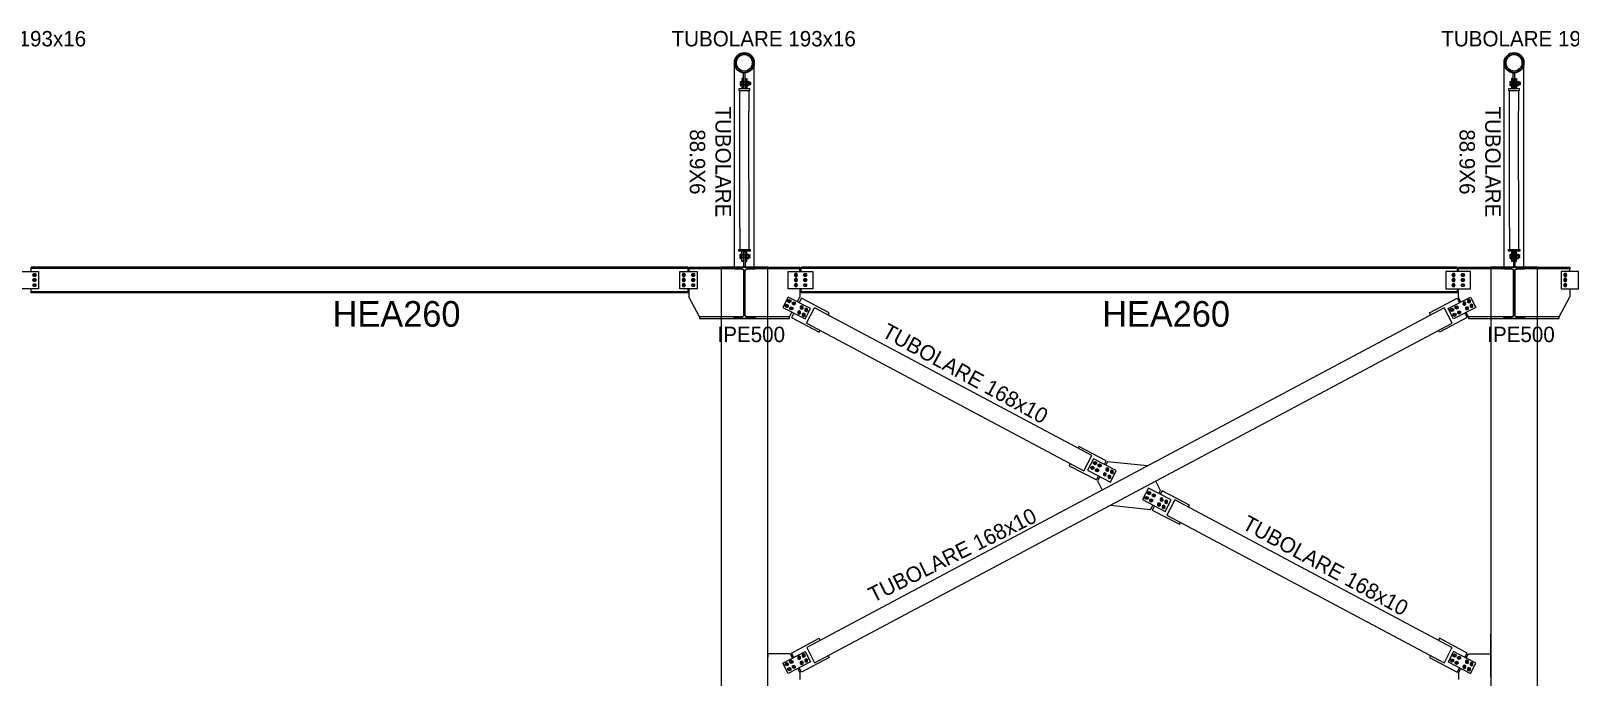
# Model space of a CAD drawing. Header units: millimetres. Extents: x -6949 to 549764, y -83146 to 127128.
# Drawn here: x 518710 to 533710, y 70546 to 76849 of the extents above; entities that cross this region are included whole.
import ezdxf

# ---------------------------------------------------------------- set-up
doc = ezdxf.new("R2010")
doc.units = ezdxf.units.MM
for name, color, linetype, lineweight in [('bulloni', 5, 'Continuous', 9), ('piastra', 6, 'Continuous', 18), ('S-BEAM', 5, 'Continuous', 18), ('S-COLS', 7, 'Continuous', 18), ('S-FSTN', 7, 'Continuous', 18), ('SEZIONI acciaio - Steel sections', 7, 'Continuous', 25)]:
    doc.layers.add(name, color=color, linetype=linetype, lineweight=lineweight)
doc.layers.add('quote', color=7, linetype='Continuous', lineweight=5, true_color=0x383838)
doc.styles.get("Standard").update_dxf_attribs({"font": ''})
doc.styles.get('Standard').set_extended_font_data('Bahnschrift Light')

# ---------------------------------------------------------------- blocks, each defined once
blk = doc.blocks.new('*U1361')
at = {"layer": 'bulloni'}
blk.add_lwpolyline([(-16, 0), (-8, -14), (8, -14), (16, 0), (8, 14), (-8, 14)], close=True, dxfattribs=at)
for radius in [9, 7.88]:
    blk.add_circle((0, 0), radius, dxfattribs=at)
blk = doc.blocks.new('*U1394')
at = {"color": 0, "linetype": 'ByBlock', "lineweight": -2, "transparency": 16777216}
for p in [(0, 0), (0, -50), (0, -100)]:
    blk.add_blockref('*U1361', p, dxfattribs=at)
blk = doc.blocks.new('*U1395')
at = {"layer": 'bulloni'}
blk.add_lwpolyline([(-16, 0), (-8, -14), (8, -14), (16, 0), (8, 14), (-8, 14)], close=True, dxfattribs=at)
for radius in [9, 7.88]:
    blk.add_circle((0, 0), radius, dxfattribs=at)
blk = doc.blocks.new('*U1396')
at = {"color": 0, "linetype": 'ByBlock', "lineweight": -2, "transparency": 16777216}
for p in [(0, 0), (0, -50), (0, -100)]:
    blk.add_blockref('*U1395', p, dxfattribs=at)
blk = doc.blocks.new('*U1403')
at = {"layer": 'bulloni'}
blk.add_lwpolyline([(-16, 0), (-8, -14), (8, -14), (16, 0), (8, 14), (-8, 14)], close=True, dxfattribs=at)
for radius in [9, 7.88]:
    blk.add_circle((0, 0), radius, dxfattribs=at)
blk = doc.blocks.new('*U1404')
at = {"color": 0, "linetype": 'ByBlock', "lineweight": -2, "transparency": 16777216}
for p in [(0, 0), (0, -50), (0, -100)]:
    blk.add_blockref('*U1403', p, dxfattribs=at)
blk = doc.blocks.new('*U1407')
at = {"layer": 'bulloni'}
blk.add_lwpolyline([(-16, 0), (-8, -14), (8, -14), (16, 0), (8, 14), (-8, 14)], close=True, dxfattribs=at)
for radius in [9, 7.88]:
    blk.add_circle((0, 0), radius, dxfattribs=at)
blk = doc.blocks.new('*U1408')
at = {"color": 0, "linetype": 'ByBlock', "lineweight": -2, "transparency": 16777216}
for p in [(0, 0), (0, -50), (0, -100)]:
    blk.add_blockref('*U1407', p, dxfattribs=at)
blk = doc.blocks.new('*U2099')
at = {"layer": 'bulloni'}
blk.add_lwpolyline([(-16, 0), (-8, -14), (8, -14), (16, 0), (8, 14), (-8, 14)], close=True, dxfattribs=at)
for radius in [9, 7.88]:
    blk.add_circle((0, 0), radius, dxfattribs=at)
blk = doc.blocks.new('*U2100')
at = {"color": 0, "linetype": 'ByBlock', "lineweight": -2, "transparency": 16777216}
for p in [(0, 0), (0, -50), (0, -100)]:
    blk.add_blockref('*U2099', p, dxfattribs=at)
blk = doc.blocks.new('*U2097')
at = {"layer": 'bulloni'}
blk.add_lwpolyline([(-16, 0), (-8, -14), (8, -14), (16, 0), (8, 14), (-8, 14)], close=True, dxfattribs=at)
for radius in [9, 7.88]:
    blk.add_circle((0, 0), radius, dxfattribs=at)
blk = doc.blocks.new('*U2098')
at = {"color": 0, "linetype": 'ByBlock', "lineweight": -2, "transparency": 16777216}
for p in [(0, 0), (0, -50), (0, -100)]:
    blk.add_blockref('*U2097', p, dxfattribs=at)
blk = doc.blocks.new('*U2103')
at = {"layer": 'bulloni'}
blk.add_lwpolyline([(-16, 0), (-8, -14), (8, -14), (16, 0), (8, 14), (-8, 14)], close=True, dxfattribs=at)
for radius in [9, 7.88]:
    blk.add_circle((0, 0), radius, dxfattribs=at)
blk = doc.blocks.new('*U2104')
at = {"color": 0, "linetype": 'ByBlock', "lineweight": -2, "transparency": 16777216}
for p in [(0, 0), (0, -50), (0, -100)]:
    blk.add_blockref('*U2103', p, dxfattribs=at)
blk = doc.blocks.new('*U2101')
at = {"layer": 'bulloni'}
blk.add_lwpolyline([(-16, 0), (-8, -14), (8, -14), (16, 0), (8, 14), (-8, 14)], close=True, dxfattribs=at)
for radius in [9, 7.88]:
    blk.add_circle((0, 0), radius, dxfattribs=at)
blk = doc.blocks.new('*U2102')
at = {"color": 0, "linetype": 'ByBlock', "lineweight": -2, "transparency": 16777216}
for p in [(0, 0), (0, -50), (0, -100)]:
    blk.add_blockref('*U2101', p, dxfattribs=at)
blk = doc.blocks.new('*U2156')
at = {"layer": 'bulloni'}
blk.add_lwpolyline([(-16, 0), (-8, -14), (8, -14), (16, 0), (8, 14), (-8, 14)], close=True, dxfattribs=at)
for radius in [9, 7.88]:
    blk.add_circle((0, 0), radius, dxfattribs=at)
blk = doc.blocks.new('*U2157')
at = {"color": 0, "linetype": 'ByBlock', "lineweight": -2, "transparency": 16777216}
for p in [(0, 0), (50, 0), (0, -54), (50, -54)]:
    blk.add_blockref('*U2156', p, dxfattribs=at)
blk = doc.blocks.new('*U2158')
at = {"layer": 'bulloni'}
blk.add_lwpolyline([(-16, 0), (-8, -14), (8, -14), (16, 0), (8, 14), (-8, 14)], close=True, dxfattribs=at)
for radius in [9, 7.88]:
    blk.add_circle((0, 0), radius, dxfattribs=at)
blk = doc.blocks.new('*U2155')
at = {"color": 0, "linetype": 'ByBlock', "lineweight": -2, "transparency": 16777216}
for p in [(0, 0), (50, 0), (0, -54), (50, -54)]:
    blk.add_blockref('*U2158', p, dxfattribs=at)
blk = doc.blocks.new('*U2160')
at = {"layer": 'bulloni'}
blk.add_lwpolyline([(-16, 0), (-8, -14), (8, -14), (16, 0), (8, 14), (-8, 14)], close=True, dxfattribs=at)
for radius in [9, 7.88]:
    blk.add_circle((0, 0), radius, dxfattribs=at)
blk = doc.blocks.new('*U2161')
at = {"color": 0, "linetype": 'ByBlock', "lineweight": -2, "transparency": 16777216}
for p in [(0, 0), (50, 0), (0, -54), (50, -54)]:
    blk.add_blockref('*U2160', p, dxfattribs=at)
blk = doc.blocks.new('*U2142')
at = {"layer": 'bulloni'}
blk.add_lwpolyline([(-16, 0), (-8, -14), (8, -14), (16, 0), (8, 14), (-8, 14)], close=True, dxfattribs=at)
for radius in [9, 7.88]:
    blk.add_circle((0, 0), radius, dxfattribs=at)
blk = doc.blocks.new('*U2159')
at = {"color": 0, "linetype": 'ByBlock', "lineweight": -2, "transparency": 16777216}
for p in [(0, 0), (50, 0), (0, -54), (50, -54)]:
    blk.add_blockref('*U2142', p, dxfattribs=at)
blk = doc.blocks.new('*U2144')
at = {"layer": 'bulloni'}
blk.add_lwpolyline([(-16, 0), (-8, -14), (8, -14), (16, 0), (8, 14), (-8, 14)], close=True, dxfattribs=at)
for radius in [9, 7.88]:
    blk.add_circle((0, 0), radius, dxfattribs=at)
blk = doc.blocks.new('*U2145')
at = {"color": 0, "linetype": 'ByBlock', "lineweight": -2, "transparency": 16777216}
for p in [(0, 0), (50, 0), (0, -54), (50, -54)]:
    blk.add_blockref('*U2144', p, dxfattribs=at)
blk = doc.blocks.new('*U2146')
at = {"layer": 'bulloni'}
blk.add_lwpolyline([(-16, 0), (-8, -14), (8, -14), (16, 0), (8, 14), (-8, 14)], close=True, dxfattribs=at)
for radius in [9, 7.88]:
    blk.add_circle((0, 0), radius, dxfattribs=at)
blk = doc.blocks.new('*U2143')
at = {"color": 0, "linetype": 'ByBlock', "lineweight": -2, "transparency": 16777216}
for p in [(0, 0), (50, 0), (0, -54), (50, -54)]:
    blk.add_blockref('*U2146', p, dxfattribs=at)
blk = doc.blocks.new('*U2111')
at = {"layer": 'bulloni'}
blk.add_lwpolyline([(-16, 0), (-8, -14), (8, -14), (16, 0), (8, 14), (-8, 14)], close=True, dxfattribs=at)
for radius in [9, 7.88]:
    blk.add_circle((0, 0), radius, dxfattribs=at)
blk = doc.blocks.new('*U2112')
at = {"color": 0, "linetype": 'ByBlock', "lineweight": -2, "transparency": 16777216}
for p in [(0, 0), (50, 0), (0, -54), (50, -54)]:
    blk.add_blockref('*U2111', p, dxfattribs=at)
blk = doc.blocks.new('*U2113')
at = {"layer": 'bulloni'}
blk.add_lwpolyline([(-16, 0), (-8, -14), (8, -14), (16, 0), (8, 14), (-8, 14)], close=True, dxfattribs=at)
for radius in [9, 7.88]:
    blk.add_circle((0, 0), radius, dxfattribs=at)
blk = doc.blocks.new('*U2151')
at = {"color": 0, "linetype": 'ByBlock', "lineweight": -2, "transparency": 16777216}
for p in [(0, 0), (50, 0), (0, -54), (50, -54)]:
    blk.add_blockref('*U2113', p, dxfattribs=at)
blk = doc.blocks.new('*U2179')
at = {"layer": 'bulloni'}
blk.add_lwpolyline([(-16, 0), (-8, -14), (8, -14), (16, 0), (8, 14), (-8, 14)], close=True, dxfattribs=at)
for radius in [9, 7.88]:
    blk.add_circle((0, 0), radius, dxfattribs=at)
blk = doc.blocks.new('*U2180')
at = {"color": 0, "linetype": 'ByBlock', "lineweight": -2, "transparency": 16777216}
for p in [(0, 0), (50, 0), (0, -54), (50, -54)]:
    blk.add_blockref('*U2179', p, dxfattribs=at)
blk = doc.blocks.new('*U2177')
at = {"layer": 'bulloni'}
blk.add_lwpolyline([(-16, 0), (-8, -14), (8, -14), (16, 0), (8, 14), (-8, 14)], close=True, dxfattribs=at)
for radius in [9, 7.88]:
    blk.add_circle((0, 0), radius, dxfattribs=at)
blk = doc.blocks.new('*U2178')
at = {"color": 0, "linetype": 'ByBlock', "lineweight": -2, "transparency": 16777216}
for p in [(0, 0), (50, 0), (0, -54), (50, -54)]:
    blk.add_blockref('*U2177', p, dxfattribs=at)
blk = doc.blocks.new('*U2181')
at = {"layer": 'bulloni'}
blk.add_lwpolyline([(-16, 0), (-8, -14), (8, -14), (16, 0), (8, 14), (-8, 14)], close=True, dxfattribs=at)
for radius in [9, 7.88]:
    blk.add_circle((0, 0), radius, dxfattribs=at)
blk = doc.blocks.new('*U2182')
at = {"color": 0, "linetype": 'ByBlock', "lineweight": -2, "transparency": 16777216}
for p in [(0, 0), (50, 0), (0, -54), (50, -54)]:
    blk.add_blockref('*U2181', p, dxfattribs=at)
blk = doc.blocks.new('*U2167')
at = {"layer": 'bulloni'}
blk.add_lwpolyline([(-16, 0), (-8, -14), (8, -14), (16, 0), (8, 14), (-8, 14)], close=True, dxfattribs=at)
for radius in [9, 7.88]:
    blk.add_circle((0, 0), radius, dxfattribs=at)
blk = doc.blocks.new('*U2168')
at = {"color": 0, "linetype": 'ByBlock', "lineweight": -2, "transparency": 16777216}
for p in [(0, 0), (50, 0), (0, -54), (50, -54)]:
    blk.add_blockref('*U2167', p, dxfattribs=at)

msp = doc.modelspace()

# ---------------------------------------------------------------- linework, layer by layer
at = {"layer": 'bulloni'}
for p, q in [((525622.2, 76352.7), (525623.9, 76355.2)), ((525622.2, 76352.7), (525622.2, 76316.2)), ((525623.9, 76355.2), (525636.5, 76355.2)), ((525636.5, 76355.2), (525636.5, 76313.7)), ((525636.5, 76351.1), (525637.2, 76351.1)), ((525637.2, 76351.1), (525637.2, 76317.8)), ((525686.5, 76352.7), (525688.2, 76355.2)), ((525686.5, 76352.7), (525686.5, 76316.2)), ((525688.2, 76355.2), (525703.9, 76355.2)), ((525705.5, 76352.7), (525703.9, 76355.2)), ((525705.5, 76352.7), (525705.5, 76316.2)), ((533122.2, 76352.7), (533123.9, 76355.2)), ((533122.2, 76352.7), (533122.2, 76316.2)), ((533123.9, 76355.2), (533136.5, 76355.2)), ((533136.5, 76355.2), (533136.5, 76313.7)), ((533136.5, 76351.1), (533137.2, 76351.1)), ((533137.2, 76351.1), (533137.2, 76317.8)), ((533186.5, 76352.7), (533188.2, 76355.2)), ((533186.5, 76352.7), (533186.5, 76316.2)), ((533188.2, 76355.2), (533203.9, 76355.2)), ((533205.5, 76352.7), (533203.9, 76355.2)), ((533205.5, 76352.7), (533205.5, 76316.2)), ((525622.2, 76316.2), (525623.9, 76313.7)), ((525623.9, 76344.8), (525636.5, 76344.8)), ((525636.5, 76324), (525623.9, 76324)), ((525623.9, 76313.7), (525636.5, 76313.7)), ((525636.5, 76317.8), (525637.2, 76317.8)), ((525686.5, 76346.4), (525638.5, 76346.4)), ((525686.5, 76322.4), (525638.5, 76322.4)), ((525686.5, 76316.2), (525688.2, 76313.7)), ((525688.2, 76344.8), (525703.9, 76344.8)), ((525703.9, 76324), (525688.2, 76324)), ((525688.2, 76313.7), (525703.9, 76313.7)), ((525705.5, 76316.2), (525703.9, 76313.7)), ((525720.9, 76346.4), (525705.5, 76346.4)), ((525720.9, 76322.4), (525705.5, 76322.4)), ((525708.1, 76325.8), (525707.1, 76343.1)), ((525711.3, 76327.8), (525710.6, 76341.1)), ((525714.8, 76325.8), (525713.8, 76343.1)), ((525718, 76327.8), (525717.2, 76341.1)), ((525720.9, 76346.4), (525722.2, 76345.1)), ((525720.9, 76346.4), (525720.9, 76322.4)), ((525722.2, 76323.8), (525720.9, 76322.4)), ((525722.2, 76345.1), (525722.2, 76323.8)), ((533122.2, 76316.2), (533123.9, 76313.7)), ((533123.9, 76344.8), (533136.5, 76344.8)), ((533136.5, 76324), (533123.9, 76324)), ((533123.9, 76313.7), (533136.5, 76313.7)), ((533136.5, 76317.8), (533137.2, 76317.8)), ((533186.5, 76346.4), (533138.5, 76346.4)), ((533186.5, 76322.4), (533138.5, 76322.4)), ((533186.5, 76316.2), (533188.2, 76313.7)), ((533188.2, 76344.8), (533203.9, 76344.8)), ((533203.9, 76324), (533188.2, 76324)), ((533188.2, 76313.7), (533203.9, 76313.7)), ((533205.5, 76316.2), (533203.9, 76313.7)), ((533220.9, 76346.4), (533205.5, 76346.4)), ((533220.9, 76322.4), (533205.5, 76322.4)), ((533208.1, 76325.8), (533207.1, 76343.1)), ((533211.3, 76327.8), (533210.6, 76341.1)), ((533214.8, 76325.8), (533213.8, 76343.1)), ((533218, 76327.8), (533217.2, 76341.1)), ((533220.9, 76346.4), (533222.2, 76345.1)), ((533220.9, 76346.4), (533220.9, 76322.4)), ((533222.2, 76323.8), (533220.9, 76322.4)), ((533222.2, 76345.1), (533222.2, 76323.8)), ((525623.6, 74667.2), (525625.3, 74669.7)), ((525623.6, 74630.6), (525623.6, 74667.2)), ((525623.6, 74630.6), (525625.3, 74628.1)), ((525625.3, 74669.7), (525637.9, 74669.7)), ((525637.9, 74659.3), (525625.3, 74659.3)), ((525625.3, 74638.5), (525637.9, 74638.5)), ((525625.3, 74628.1), (525637.9, 74628.1)), ((525637.9, 74628.1), (525637.9, 74669.7)), ((525637.9, 74665.6), (525638.6, 74665.6)), ((525637.9, 74632.2), (525638.6, 74632.2)), ((525638.6, 74632.2), (525638.6, 74665.6)), ((525687.9, 74660.9), (525639.9, 74660.9)), ((525687.9, 74636.9), (525639.9, 74636.9)), ((525687.9, 74667.2), (525689.6, 74669.7)), ((525687.9, 74630.6), (525687.9, 74667.2)), ((525687.9, 74630.6), (525689.6, 74628.1)), ((525689.6, 74669.7), (525705.3, 74669.7)), ((525705.3, 74659.3), (525689.6, 74659.3)), ((525689.6, 74638.5), (525705.3, 74638.5)), ((525689.6, 74628.1), (525705.3, 74628.1)), ((525706.9, 74667.2), (525705.3, 74669.7)), ((525706.9, 74630.6), (525705.3, 74628.1)), ((525706.9, 74630.6), (525706.9, 74667.2)), ((525722.3, 74660.9), (525706.9, 74660.9)), ((525722.3, 74636.9), (525706.9, 74636.9)), ((525709.5, 74657.6), (525708.5, 74640.2)), ((525712.7, 74655.6), (525712, 74642.2)), ((533123.6, 74667.2), (533125.3, 74669.7)), ((533123.6, 74630.6), (533123.6, 74667.2)), ((533123.6, 74630.6), (533125.3, 74628.1)), ((533125.3, 74669.7), (533137.9, 74669.7)), ((533137.9, 74659.3), (533125.3, 74659.3)), ((533125.3, 74638.5), (533137.9, 74638.5)), ((533125.3, 74628.1), (533137.9, 74628.1)), ((533137.9, 74628.1), (533137.9, 74669.7)), ((533137.9, 74665.6), (533138.6, 74665.6)), ((533137.9, 74632.2), (533138.6, 74632.2)), ((533138.6, 74632.2), (533138.6, 74665.6)), ((533187.9, 74660.9), (533139.9, 74660.9)), ((533187.9, 74636.9), (533139.9, 74636.9)), ((533187.9, 74667.2), (533189.6, 74669.7)), ((533187.9, 74630.6), (533187.9, 74667.2)), ((533187.9, 74630.6), (533189.6, 74628.1)), ((533189.6, 74669.7), (533205.3, 74669.7)), ((533205.3, 74659.3), (533189.6, 74659.3)), ((533189.6, 74638.5), (533205.3, 74638.5)), ((533189.6, 74628.1), (533205.3, 74628.1)), ((533206.9, 74667.2), (533205.3, 74669.7)), ((533206.9, 74630.6), (533205.3, 74628.1)), ((533206.9, 74630.6), (533206.9, 74667.2)), ((533222.3, 74660.9), (533206.9, 74660.9)), ((533222.3, 74636.9), (533206.9, 74636.9)), ((533209.5, 74657.6), (533208.5, 74640.2)), ((533212.7, 74655.6), (533212, 74642.2))]:
    msp.add_line(p, q, dxfattribs=at)
for centre, radius, start, end in [((525631.1, 76350), 8.9, 144.26215, 215.73785), ((525695.4, 76350), 8.9, 144.26215, 215.73785), ((525696.6, 76350), 8.9, 324.26215, 35.73785), ((533131.1, 76350), 8.9, 144.26215, 215.73785), ((533195.4, 76350), 8.9, 144.26215, 215.73785), ((533196.6, 76350), 8.9, 324.26215, 35.73785), ((525655.3, 76334.4), 33.1, 161.68582, 198.31418), ((525631.1, 76318.8), 8.9, 144.26215, 215.73785), ((525638.5, 76347.8), 1.33, 180, 270), ((525638.5, 76321.1), 1.33, 90, 180), ((525719.6, 76334.4), 33.1, 161.68582, 198.31418), ((525695.4, 76318.8), 8.9, 144.26215, 215.73785), ((525672.5, 76334.4), 33.1, 341.68582, 18.31418), ((525696.6, 76318.8), 8.9, 324.26215, 35.73785), ((533155.3, 76334.4), 33.1, 161.68582, 198.31418), ((533131.1, 76318.8), 8.9, 144.26215, 215.73785), ((533138.5, 76347.8), 1.33, 180, 270), ((533138.5, 76321.1), 1.33, 90, 180), ((533219.6, 76334.4), 33.1, 161.68582, 198.31418), ((533195.4, 76318.8), 8.9, 144.26215, 215.73785), ((533172.5, 76334.4), 33.1, 341.68582, 18.31418), ((533196.6, 76318.8), 8.9, 324.26215, 35.73785), ((525632.5, 74664.5), 8.9, 144.26215, 215.73785), ((525656.7, 74648.9), 33.1, 161.68582, 198.31418), ((525632.5, 74633.3), 8.9, 144.26215, 215.73785), ((525639.9, 74662.2), 1.33, 180, 270), ((525639.9, 74635.6), 1.33, 90, 180), ((525696.8, 74664.5), 8.9, 144.26215, 215.73785), ((525721, 74648.9), 33.1, 161.68582, 198.31418), ((525696.8, 74633.3), 8.9, 144.26215, 215.73785), ((525698, 74664.5), 8.9, 324.26215, 35.73785), ((525673.9, 74648.9), 33.1, 341.68582, 18.31418), ((525698, 74633.3), 8.9, 324.26215, 35.73785), ((533132.5, 74664.5), 8.9, 144.26215, 215.73785), ((533156.7, 74648.9), 33.1, 161.68582, 198.31418), ((533132.5, 74633.3), 8.9, 144.26215, 215.73785), ((533139.9, 74662.2), 1.33, 180, 270), ((533139.9, 74635.6), 1.33, 90, 180), ((533196.8, 74664.5), 8.9, 144.26215, 215.73785), ((533221, 74648.9), 33.1, 161.68582, 198.31418), ((533196.8, 74633.3), 8.9, 144.26215, 215.73785), ((533198, 74664.5), 8.9, 324.26215, 35.73785), ((533173.9, 74648.9), 33.1, 341.68582, 18.31418), ((533198, 74633.3), 8.9, 324.26215, 35.73785)]:
    msp.add_arc(centre, radius, start, end, dxfattribs=at)
at = {"layer": 'piastra'}
for p, q in [((525122.9, 74527.4), (525122.9, 74503.4)), ((526204.9, 74503.4), (526204.9, 74527.4)), ((532622.9, 74503.4), (532622.9, 74527.4)), ((533704.9, 74503.4), (533704.9, 74527.4)), ((525122.9, 74333.4), (525122.9, 74256.1)), ((525224.6, 74059.4), (525122.9, 74256.1)), ((526179.5, 74206.8), (526204.9, 74256.1)), ((526204.9, 74333.4), (526204.9, 74256.1)), ((532519.7, 74140.3), (532738.2, 74253.2)), ((532622.9, 74247.6), (532622.9, 74333.4)), ((532738.2, 74253.2), (532790.6, 74151.9)), ((533603.3, 74059.4), (533704.9, 74256.1)), ((533704.9, 74333.4), (533704.9, 74256.1)), ((526103.3, 74059.4), (526127.1, 74105.5)), ((532572, 74039), (532519.7, 74140.3)), ((532790.6, 74151.9), (532572, 74039)), ((532645, 74205), (532622.9, 74247.6)), ((532719.3, 74059.4), (532697.3, 74103.7)), ((528923.4, 72794.6), (528914.8, 72778)), ((529189.9, 72656.9), (528923.4, 72794.6)), ((528837.9, 72629.1), (528827, 72608)), ((528827, 72608), (529093.5, 72470.3)), ((529171.4, 72621), (529189.9, 72656.9)), ((529201.4, 72646.4), (529184.7, 72614.1)), ((529201.4, 72646.4), (529201.4, 72646.4)), ((529093.5, 72470.3), (529113.5, 72509)), ((529126.8, 72502.2), (529105, 72459.9)), ((529600.4, 72390.4), (529542.5, 72278.4)), ((529822.5, 72275.6), (529600.4, 72390.4)), ((529702.5, 72337.6), (529718.2, 72367.9)), ((529718.2, 72367.9), (529718.2, 72367.9)), ((529542.5, 72278.4), (529764.6, 72163.7)), ((529621.8, 72181.3), (529644.7, 72225.7)), ((529638.7, 72181.5), (529638.7, 72181.5)), ((529764.6, 72163.7), (529822.5, 72275.6)), ((526108.6, 70775.8), (526130.6, 70733.1)), ((526255.9, 70797.9), (526255.9, 70797.9)), ((526255.9, 70797.9), (526255.9, 70797.9)), ((526182.9, 70631.9), (526204.9, 70589.2)), ((526204.9, 70589.2), (526204.9, 70523.4)), ((532622.9, 70589.2), (532622.9, 70523.4))]:
    msp.add_line(p, q, dxfattribs=at)
for points in [[(525652.5, 76383.8), (525638.5, 76383.8), (525638.5, 76281.8)], [(525652.5, 76383.9), (525652.5, 76383.9), (525652.5, 76281.8)], [(525654.5, 76285), (525654.5, 76439.9)], [(525654.5, 76439.9), (525670.5, 76439.9)], [(525670.5, 76285), (525670.5, 76439.9)], [(525672.5, 76383.9), (525672.5, 76383.9), (525672.5, 76281.8)], [(525672.5, 76383.8), (525686.5, 76383.8), (525686.5, 76281.8)], [(533152.5, 76383.8), (533138.5, 76383.8), (533138.5, 76281.8)], [(533152.5, 76383.9), (533152.5, 76383.9), (533152.5, 76281.8)], [(533154.5, 76285), (533154.5, 76439.9)], [(533154.5, 76439.9), (533170.5, 76439.9)], [(533170.5, 76285), (533170.5, 76439.9)], [(533172.5, 76383.9), (533172.5, 76383.9), (533172.5, 76281.8)], [(533172.5, 76383.8), (533186.5, 76383.8), (533186.5, 76281.8)], [(525654.5, 76285), (525670.5, 76285)], [(533154.5, 76285), (533170.5, 76285)], [(525653.9, 74599.5), (525639.9, 74599.5), (525639.9, 74701.6)], [(525653.9, 74599.4), (525653.9, 74599.4), (525653.9, 74701.6)], [(525673.9, 74599.4), (525673.9, 74599.4), (525673.9, 74701.6)], [(525673.9, 74599.5), (525687.9, 74599.5), (525687.9, 74701.6)], [(533153.9, 74599.5), (533139.9, 74599.5), (533139.9, 74701.6)], [(533153.9, 74599.4), (533153.9, 74599.4), (533153.9, 74701.6)], [(533173.9, 74599.4), (533173.9, 74599.4), (533173.9, 74701.6)], [(533173.9, 74599.5), (533187.9, 74599.5), (533187.9, 74701.6)], [(525655.9, 74698.4), (525655.9, 74543.4)], [(525655.9, 74698.4), (525671.9, 74698.4)], [(525671.9, 74698.4), (525671.9, 74543.4)], [(533155.9, 74698.4), (533155.9, 74543.4)], [(533155.9, 74698.4), (533171.9, 74698.4)], [(533171.9, 74698.4), (533171.9, 74543.4)], [(525637.8, 74527.4), (525122.9, 74527.4), (525122.9, 74543.4), (526204.9, 74543.4), (526204.9, 74527.4), (525690, 74527.4)], [(533137.8, 74527.4), (532622.9, 74527.4), (532622.9, 74543.4), (533704.9, 74543.4), (533704.9, 74527.4), (533190, 74527.4)], [(526478.3, 74077.5), (526488.7, 74097.5), (526218.7, 74241.5), (526196.2, 74198.1)], [(532349.5, 74077.5), (532339.2, 74097.5), (532609.2, 74241.5), (532631.6, 74198.1)], [(525637.8, 74059.4), (525224.6, 74059.4), (525224.6, 74043.4), (526103.3, 74043.4), (526103.3, 74059.4), (525690, 74059.4)], [(526143.9, 74096.8), (526122.3, 74055), (526392.3, 73911), (526401.4, 73928.5)], [(532684, 74096.8), (532705.6, 74055), (532435.6, 73911), (532426.5, 73928.5)], [(533137.8, 74059.4), (532719.3, 74059.4), (532719.3, 74043.4), (533603.3, 74043.4), (533603.3, 74059.4), (533190, 74059.4)], [(529592.1, 72606.8), (529592.1, 72606.8), (529201.4, 72646.4)], [(529105, 72459.9), (529150.7, 72371.4)], [(529718.2, 72367.9), (529671, 72458.9)], [(529988.7, 72205.3), (529999.1, 72225.3), (529732.6, 72363), (529715.9, 72330.7)], [(529229.6, 72223.5), (529229.6, 72223.5), (529621.8, 72181.3)], [(529658, 72218.8), (529636.2, 72176.5), (529902.7, 72038.8), (529911.8, 72056.3)], [(526143.9, 70740), (526122.3, 70781.9), (526392.3, 70925.9), (526402.7, 70905.8)], [(532684, 70740), (532705.6, 70781.9), (532435.6, 70925.9), (532425.2, 70905.8)], [(526108.6, 70775.8), (525892.4, 70775.8)], [(526479.7, 70756.8), (526488.7, 70739.3), (526218.7, 70595.3), (526196.2, 70638.7)], [(532348.3, 70756.9), (532339.2, 70739.3), (532609.2, 70595.3), (532631.6, 70638.7)], [(532519.7, 70696.6), (532519.7, 70696.6), (532738.2, 70583.7), (532790.6, 70684.9), (532572, 70797.9), (532519.7, 70696.6)], [(532697.3, 70733.1), (532719.3, 70775.8), (532935.4, 70775.8)], [(532622.9, 70589.2), (532645, 70631.9)]]:
    msp.add_lwpolyline(points, dxfattribs=at)
for points in [[(525608.1, 76281.8), (525608.1, 76267.8), (525717, 76267.8), (525717, 76281.8)], [(533108.1, 76281.8), (533108.1, 76267.8), (533217, 76267.8), (533217, 76281.8)], [(525609.5, 74701.6), (525609.5, 74715.6), (525718.4, 74715.6), (525718.4, 74701.6)], [(533109.5, 74701.6), (533109.5, 74715.6), (533218.4, 74715.6), (533218.4, 74701.6)], [(518614.9, 74503.4), (518784.9, 74503.4), (518784.9, 74333.4), (518614.9, 74333.4)], [(525032.9, 74503.4), (525202.9, 74503.4), (525202.9, 74333.4), (525032.9, 74333.4)], [(526090, 74503.4), (526330, 74503.4), (526330, 74333.4), (526090, 74333.4)], [(532737.9, 74503.4), (532497.9, 74503.4), (532497.9, 74333.4), (532737.9, 74333.4)], [(533791.6, 74503.4), (533621.6, 74503.4), (533621.6, 74333.4), (533791.6, 74333.4)], [(526308.2, 74140.3), (526089.6, 74253.2), (526037.3, 74151.9), (526255.9, 74039)], [(529286.8, 72561.3), (529064.7, 72676.1), (529006.9, 72564.1), (529229, 72449.4)], [(526308.2, 70696.6), (526089.6, 70583.7), (526037.3, 70684.9), (526255.9, 70797.9)]]:
    msp.add_lwpolyline(points, close=True, dxfattribs=at)
at = {"layer": 'S-BEAM'}
for p, q in [((525566.9, 74543.4), (525565.7, 76538.3)), ((525759.4, 74543.4), (525759.4, 76537.3)), ((533066.9, 74543.4), (533065.7, 76538.3)), ((533259.4, 74543.4), (533259.4, 76537.3)), ((525112.9, 74543.4), (518715, 74543.4)), ((518715, 74503.4), (518715, 74543.4)), ((525112.9, 74530.9), (518715, 74530.9)), ((525112.9, 74543.4), (525112.9, 74503.4)), ((532609.5, 74543.4), (526215, 74543.4)), ((526215, 74503.4), (526215, 74543.4)), ((532609.5, 74530.9), (526215, 74530.9)), ((532609.5, 74543.4), (532609.5, 74503.4)), ((518715, 74293.4), (518715, 74333.4)), ((518715, 74305.9), (525112.9, 74305.9)), ((525112.9, 74293.4), (518715, 74293.4)), ((525112.9, 74329.9), (525112.9, 74333.4)), ((525112.9, 74333.4), (525112.9, 74293.4)), ((525122.9, 74329.9), (525122.9, 74333.4)), ((526215, 74293.4), (526215, 74333.4)), ((526215, 74305.9), (532609.5, 74305.9)), ((532609.5, 74293.4), (526215, 74293.4)), ((532609.5, 74333.4), (532609.5, 74293.4)), ((526269, 73999.1), (526345.9, 74148.1)), ((532481.9, 74148.1), (526270.3, 70835.2)), ((532558.9, 73999.1), (532481.9, 74148.1)), ((526347.3, 70686.2), (532558.9, 73999.1)), ((529779.4, 72127), (532480.5, 70686.4)), ((526270.3, 70835.2), (526347.3, 70686.2)), ((532557.6, 70835.2), (532480.6, 70686.2)), ((532480.9, 70686.8), (532485.5, 70695.7))]:
    msp.add_line(p, q, dxfattribs=at)
for points in [[(525618.1, 76267.8), (525707, 76267.8), (525707, 76065.5)], [(525619.5, 74931.3), (525618.1, 76267.8)], [(533118.1, 76267.8), (533207, 76267.8), (533207, 76065.5)], [(533119.5, 74931.3), (533118.1, 76267.8)], [(525619.5, 74715.6), (525708.4, 74715.6), (525707, 76065.5)], [(533119.5, 74715.6), (533208.4, 74715.6), (533207, 76065.5)], [(525619.5, 74931.3), (525619.5, 74715.6)], [(533119.5, 74931.3), (533119.5, 74715.6)], [(526269, 73999.2), (528970.2, 72558.5), (529047.2, 72707.4), (526345.9, 74148.1)], [(532557.6, 70835.2), (529856.4, 72275.9), (529779.4, 72127)]]:
    msp.add_lwpolyline(points, dxfattribs=at)
at = {"layer": 'S-COLS'}
for p, q in [((532935.4, 74543.4), (532935.4, 62563.4)), ((533392.4, 74543.4), (532935.4, 74543.4)), ((533392.4, 62563.4), (533392.4, 74543.4))]:
    msp.add_line(p, q, dxfattribs=at)
msp.add_lwpolyline([(525892.4, 62563.4), (525892.4, 74543.4), (525435.4, 74543.4), (525435.4, 62563.4)], dxfattribs=at)
at = {"layer": 'S-FSTN'}
for p, q in [((529999.1, 72225.3), (529999.1, 72225.3)), ((529906.4, 72045.8), (529906.4, 72045.8)), ((532935.4, 70549.4), (532935.4, 70967.6)), ((525892.4, 70770.5), (525892.4, 70740.5)), ((532935.4, 70770.5), (532935.4, 70740.5))]:
    msp.add_line(p, q, dxfattribs=at)
at = {"layer": 'SEZIONI acciaio - Steel sections'}
for points in [[(525563.9, 74543.4), (525763.9, 74543.4), (525763.9, 74527.4), (525690, 74527.4, 0.4142136), (525669, 74506.4), (525669, 74080.4, 0.4142136), (525690, 74059.4), (525763.9, 74059.4), (525763.9, 74043.4), (525563.9, 74043.4), (525563.9, 74059.4), (525637.8, 74059.4, 0.4142136), (525658.8, 74080.4), (525658.8, 74506.4, 0.4142136), (525637.8, 74527.4), (525563.9, 74527.4)], [(533063.9, 74543.4), (533263.9, 74543.4), (533263.9, 74527.4), (533190, 74527.4, 0.4142136), (533169, 74506.4), (533169, 74080.4, 0.4142136), (533190, 74059.4), (533263.9, 74059.4), (533263.9, 74043.4), (533063.9, 74043.4), (533063.9, 74059.4), (533137.8, 74059.4, 0.4142136), (533158.8, 74080.4), (533158.8, 74506.4, 0.4142136), (533137.8, 74527.4), (533063.9, 74527.4)]]:
    msp.add_lwpolyline(points, format="xyb", close=True, dxfattribs=at)
for centre, radius in [((525662.5, 76536.8), 96.8), ((525662.5, 76536.8), 80.8), ((533162.5, 76536.8), 96.8), ((533162.5, 76536.8), 80.8)]:
    msp.add_circle(centre, radius, dxfattribs=at)

# ---------------------------------------------------------------- block references
at = {"xscale": -1}
for name, p in [('*U1408', (518744.9, 74468.4)), ('*U1396', (525162.9, 74468.4)), ('*U2098', (526255, 74468.4)), ('*U2102', (532662.9, 74468.4))]:
    msp.add_blockref(name, p, dxfattribs=at)
for name, p in [('*U1394', (525072.9, 74468.4)), ('*U2100', (526164.9, 74468.4)), ('*U2104', (532572.9, 74468.4)), ('*U1404', (533661.6, 74468.4))]:
    msp.add_blockref(name, p)
for name, p, rotation in [('*U2157', (526076, 74165.7), 152.6761095661622), ('*U2143', (532583.3, 74080.3), 207.3238914211313), ('*U2180', (529054.6, 72586.7), 152.6761095661622), ('*U2182', (529582.6, 72293.7), 152.6761095661622), ('*U2151', (526100.9, 70625), 207.3238914211313), ('*U2161', (532558.3, 70710.4), 152.6761095661622)]:
    msp.add_blockref(name, p, dxfattribs=dict(at, rotation=rotation))
for name, p, rotation in [('*U2155', (526241.2, 74080.3), 152.6761085788687), ('*U2145', (532748.5, 74165.7), 207.3238904338378), ('*U2178', (529219.8, 72501.4), 152.6761085788687), ('*U2168', (529747.8, 72208.3), 152.6761085788687), ('*U2112', (526266.1, 70710.4), 207.3238904338377), ('*U2159', (532723.6, 70625), 152.6761085788687)]:
    msp.add_blockref(name, p, dxfattribs=dict(rotation=rotation))

# ---------------------------------------------------------------- texts
at = {"layer": 'quote', "attachment_point": 1}
for s, width, insert, char_height in [('TUBOLARE 193x16', 2404.483, (517454.1, 76846.4), 150), ('TUBOLARE 193x16', 2404.483, (524954.1, 76846.4), 150), ('TUBOLARE 193x16', 2404.483, (532454.1, 76846.4), 150), ('HEA260', 854.219, (521651.5, 74213.7), 250), ('HEA260', 854.219, (529149.8, 74213.7), 250), ('IPE500', 854.219, (525401.5, 73963.7), 150), ('IPE500', 854.219, (532901.5, 73963.7), 150)]:
    msp.add_mtext_dynamic_manual_height_columns(s, width=width, gutter_width=1, heights=[0], dxfattribs=dict(at, insert=insert, char_height=char_height))
at = {"layer": 'quote', "char_height": 150, "attachment_point": 1}
for s, width, insert, rotation in [('\\pxqc;TUBOLARE 88.9X6', 854.219, (525531.5, 75997.4), 270), ('\\pxqc;TUBOLARE 88.9X6', 854.219, (533031.5, 75997.4), 270), ('TUBOLARE 168x10', 2552.633, (527064.1, 74004.3), 331.31317), ('TUBOLARE 168x10', 2148.278, (526851.9, 71404.9), 26.39822), ('TUBOLARE 168x10', 2259.31, (530574.5, 72132.1), 331.31317)]:
    msp.add_mtext_dynamic_manual_height_columns(s, width=width, gutter_width=1, heights=[0], dxfattribs=dict(at, insert=insert, rotation=rotation))

doc.saveas('drawing.dxf')
